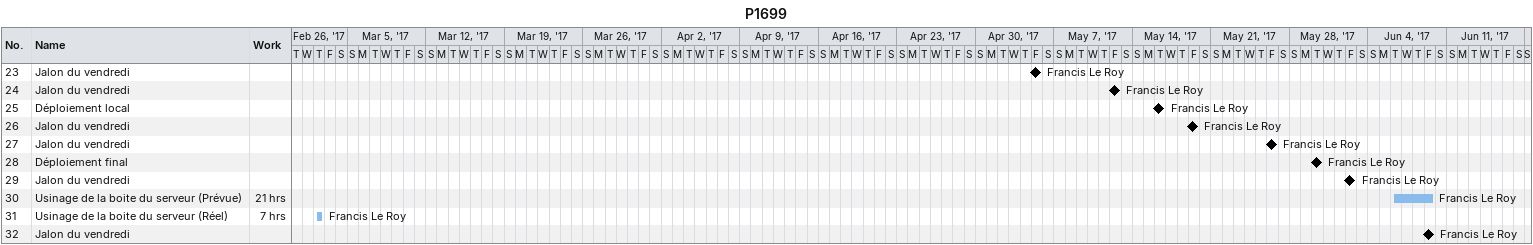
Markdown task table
P1699

| ID | Task | Start | Finish | Resources | Work (h) |
|---|---|---|---|---|---|
| 23 | Jalon du vendredi (milestone) | 2017-05-05 | 2017-05-05 | Francis Le Roy |  |
| 24 | Jalon du vendredi (milestone) | 2017-05-12 | 2017-05-12 | Francis Le Roy |  |
| 25 | Déploiement local (milestone) | 2017-05-16 | 2017-05-16 | Francis Le Roy |  |
| 26 | Jalon du vendredi (milestone) | 2017-05-19 | 2017-05-19 | Francis Le Roy |  |
| 27 | Jalon du vendredi (milestone) | 2017-05-26 | 2017-05-26 | Francis Le Roy |  |
| 28 | Déploiement final (milestone) | 2017-05-30 | 2017-05-30 | Francis Le Roy |  |
| 29 | Jalon du vendredi (milestone) | 2017-06-02 | 2017-06-02 | Francis Le Roy |  |
| 30 | Usinage de la boite du serveur (Prévue) | 2017-06-06 | 2017-06-09 | Francis Le Roy | 21 |
| 31 | Usinage de la boite du serveur (Réel) | 2017-03-02 | 2017-03-02 | Francis Le Roy | 7 |
| 32 | Jalon du vendredi (milestone) | 2017-06-09 | 2017-06-09 | Francis Le Roy |  |
